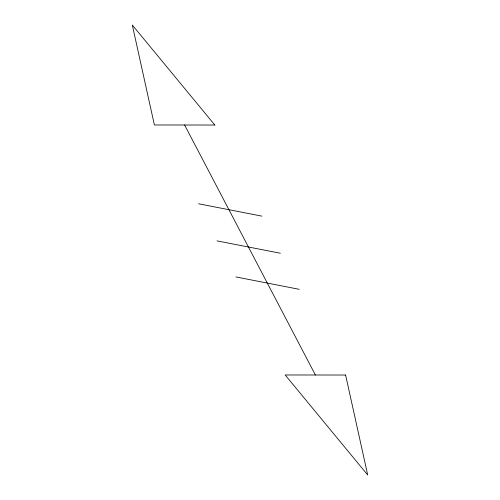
<?xml version="1.0" encoding="UTF-8"?>
<svg xmlns="http://www.w3.org/2000/svg" width="500" height="500" viewBox="0 0 500 500"><rect width="100%" height="100%" fill="white"/><g stroke="black" fill="none" stroke-linecap="round" stroke-linejoin="round"><path stroke-width="0.75" d="M198.562 203.775L261.881 216.137M217.037 240.875L280.356 253.244M235.906 276.944L299.219 289.312M184.606 125L315.394 375M214.825 125.025L154.394 124.975L132.294 25L214.825 125.025M345.606 375.025L285.175 374.975L367.706 475L345.606 375.025"/></g></svg>
